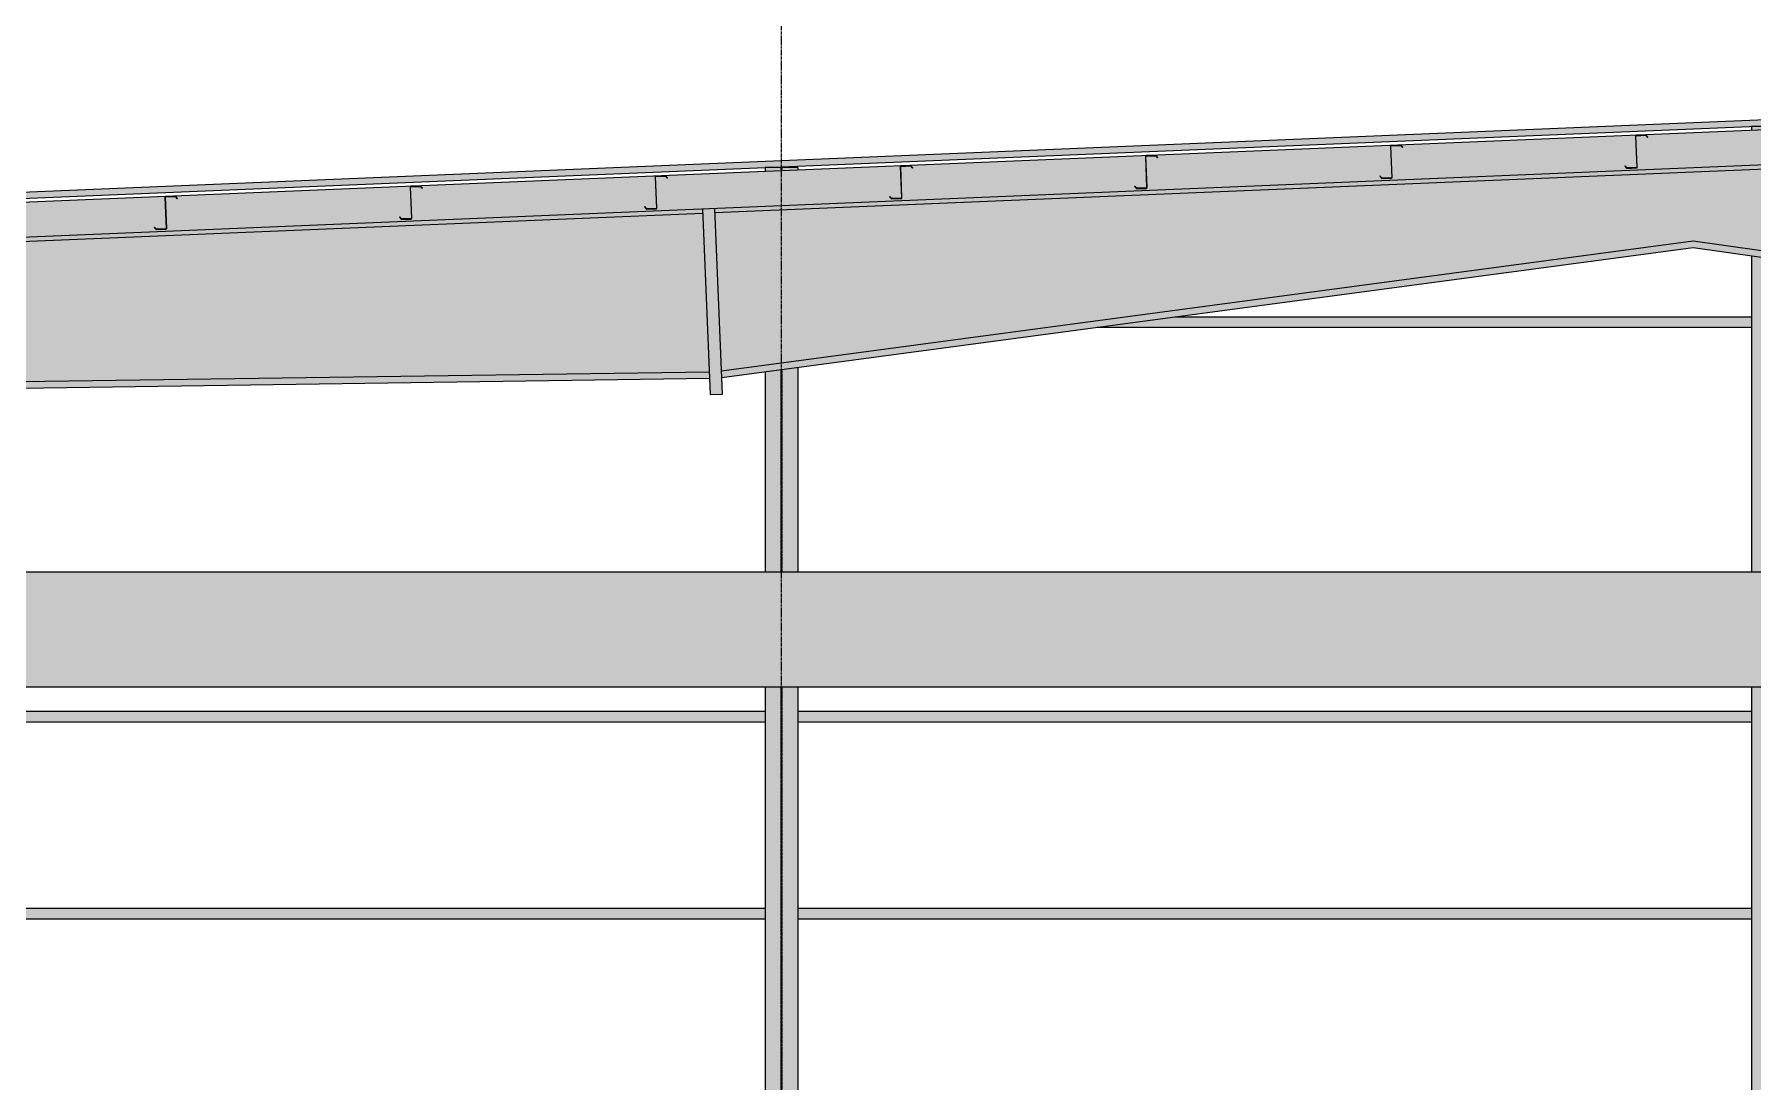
# Model space of a CAD drawing. Header units: inches. Extents: x -23034 to -8448, y -290 to 853.
# Drawn here: x -9701.7 to -9281.4, y 153.4 to 409.6 of the extents above; entities that cross this region are included whole.
import ezdxf

# ---------------------------------------------------------------- set-up
doc = ezdxf.new("R2010")
doc.units = ezdxf.units.IN
doc.header["$MEASUREMENT"] = 0
doc.linetypes.add('Grid Line 1_2_', pattern=[0.875, 0.5, -0.125, 0.125, -0.125])
doc.linetypes.add('Hidden 1_8_', pattern=[0.1875, 0.125, -0.0625])
for name, color, linetype, lineweight in [('A-CLNG', 13, 'Continuous', 9), ('A-CLNG-PATT', 13, 'Continuous', 9), ('A-ROOF', 132, 'Continuous', 9), ('M-HVAC-DUCT', 70, 'Continuous', 9), ('S-BEAM', 12, 'Continuous', 9), ('S-COLS', 52, 'Continuous', 9), ('S-GRID', 1, 'Continuous', 9)]:
    doc.layers.add(name, color=color, linetype=linetype, lineweight=lineweight)
pattern_1 = [(45, (-21606.148, 72.082), (-19.007, 19.007), []), (45, (-21606.148, 100.882), (-19.007, 19.007), [])]

# ---------------------------------------------------------------- blocks, each defined once
blk = doc.blocks.new('W-Wide Flange-Column - B1-C-1166468-Section 16')
at = {"layer": 'S-COLS', "linetype": 'Hidden 1_8_'}
for p, q in [((-21626.46, 376.98), (-21626.46, 376.19)), ((-21626.15, 376.2), (-21626.15, 376.98)), ((-21626.46, 327.6), (-21626.46, 278)), ((-21626.15, 278), (-21626.15, 327.64)), ((-21626.46, 250), (-21626.46, 37.1)), ((-21626.15, 37.1), (-21626.15, 250)), ((-21626.46, 34.88), (-21626.46, 32.5)), ((-21626.15, 32.5), (-21626.15, 34.88)), ((-21626.46, 31.5), (-21626.46, 28.5)), ((-21626.15, 28.5), (-21626.15, 31.5)), ((-21626.46, 4), (-21626.46, 0)), ((-21626.15, 0), (-21626.15, 4))]:
    blk.add_line(p, q, dxfattribs=at)
blk = doc.blocks.new('Girt_Z - 8_D-V105-Section 16')
at = {"layer": 'S-BEAM', "lineweight": 15}
for p, q in [((-21417.42, 384.71), (-21417.1, 377.09)), ((-21416.99, 377.1), (-21417.31, 384.72)), ((-21414.87, 385), (-21417.24, 384.91)), ((-21417.23, 384.8), (-21414.92, 384.89)), ((-21414.92, 384.89), (-21414.45, 384.38)), ((-21414.37, 384.45), (-21414.87, 385)), ((-21414.45, 384.38), (-21414.37, 384.45)), ((-21419.96, 377.43), (-21420.04, 377.36)), ((-21420.04, 377.36), (-21419.53, 376.8)), ((-21419.49, 376.91), (-21419.96, 377.43)), ((-21419.53, 376.8), (-21417.17, 376.9)), ((-21417.17, 377.01), (-21419.49, 376.91))]:
    blk.add_line(p, q, dxfattribs=at)
for centre, radius, start, end in [((-21417.23, 384.72), 0.187, 92.3859, 182.3859), ((-21417.23, 384.72), 0.0782, 94.5087, 182.3859), ((-21417.18, 377.09), 0.188, 272.3859, 2.3859), ((-21417.18, 377.09), 0.0782, 275.4283, 2.3859)]:
    blk.add_arc(centre, radius, start, end, dxfattribs=at)
blk = doc.blocks.new('Girt_Z - 8_D-V106-Section 16')
at = {"layer": 'S-BEAM'}
h = blk.add_hatch(dxfattribs=at)
h.set_pattern_fill('FP_29', color=256, style=0, pattern_type=2)
h.set_pattern_definition(pattern_1)
h.paths.add_polyline_path([(-21479.48, 374.31), (-21477.12, 374.4), (-21477.12, 374.51), (-21479.44, 374.42), (-21479.91, 374.93), (-21479.99, 374.86)], flags=0)
h.paths.add_polyline_path([(-21477.05, 374.59), (-21476.94, 374.6), (-21477.25, 382.22), (-21477.36, 382.21)], flags=0)
h.paths.add_polyline_path([(-21474.39, 381.88), (-21474.31, 381.95), (-21474.82, 382.51), (-21477.18, 382.41), (-21477.18, 382.3), (-21474.87, 382.4)], flags=0)
at = {"layer": 'S-BEAM', "lineweight": 15}
for p, q in [((-21474.82, 382.51), (-21477.18, 382.41)), ((-21474.31, 381.95), (-21474.82, 382.51)), ((-21477.36, 382.21), (-21477.05, 374.59)), ((-21476.94, 374.6), (-21477.25, 382.22)), ((-21477.18, 382.3), (-21474.87, 382.4)), ((-21474.87, 382.4), (-21474.39, 381.88)), ((-21474.39, 381.88), (-21474.31, 381.95)), ((-21479.91, 374.93), (-21479.99, 374.86)), ((-21479.99, 374.86), (-21479.48, 374.31)), ((-21479.44, 374.42), (-21479.91, 374.93)), ((-21479.48, 374.31), (-21477.12, 374.4)), ((-21477.12, 374.51), (-21479.44, 374.42))]:
    blk.add_line(p, q, dxfattribs=at)
for centre, radius, start, end in [((-21477.18, 382.22), 0.187, 92.3859, 182.3859), ((-21477.18, 382.22), 0.0782, 94.5087, 182.3859), ((-21477.12, 374.59), 0.188, 272.3859, 2.3859), ((-21477.12, 374.59), 0.0782, 275.4283, 2.3859)]:
    blk.add_arc(centre, radius, start, end, dxfattribs=at)
blk = doc.blocks.new('Girt_Z - 8_D-V107-Section 16')
at = {"layer": 'S-BEAM', "lineweight": 15}
for p, q in [((-21537.31, 379.72), (-21536.99, 372.1)), ((-21536.89, 372.1), (-21537.2, 379.72)), ((-21534.77, 380.01), (-21537.13, 379.91)), ((-21537.13, 379.8), (-21534.81, 379.9)), ((-21534.81, 379.9), (-21534.34, 379.38)), ((-21534.26, 379.46), (-21534.77, 380.01)), ((-21534.34, 379.38), (-21534.26, 379.46)), ((-21539.85, 372.44), (-21539.94, 372.36)), ((-21539.94, 372.36), (-21539.43, 371.81)), ((-21539.38, 371.92), (-21539.85, 372.44)), ((-21539.43, 371.81), (-21537.06, 371.91)), ((-21537.07, 372.02), (-21539.38, 371.92))]:
    blk.add_line(p, q, dxfattribs=at)
for centre, radius, start, end in [((-21537.12, 379.72), 0.187, 92.3859, 182.3859), ((-21537.12, 379.72), 0.0782, 94.5087, 182.3859), ((-21537.07, 372.09), 0.0782, 275.4283, 2.3859), ((-21537.07, 372.09), 0.188, 272.3859, 2.3859)]:
    blk.add_arc(centre, radius, start, end, dxfattribs=at)
blk = doc.blocks.new('Girt_Z - 8_D-V108-Section 16')
at = {"layer": 'S-BEAM'}
h = blk.add_hatch(dxfattribs=at)
h.set_pattern_fill('FP_29', color=256, style=0, pattern_type=2)
h.set_pattern_definition(pattern_1)
h.paths.add_polyline_path([(-21599.38, 369.31), (-21597.01, 369.41), (-21597.01, 369.52), (-21599.33, 369.42), (-21599.8, 369.94), (-21599.88, 369.86)], flags=0)
h.paths.add_polyline_path([(-21596.94, 369.6), (-21596.83, 369.6), (-21597.15, 377.22), (-21597.26, 377.22)], flags=0)
h.paths.add_polyline_path([(-21594.29, 376.88), (-21594.21, 376.96), (-21594.72, 377.51), (-21597.08, 377.41), (-21597.08, 377.3), (-21594.76, 377.4)], flags=0)
at = {"layer": 'S-BEAM', "lineweight": 15}
for p, q in [((-21597.26, 377.22), (-21596.94, 369.6)), ((-21596.83, 369.6), (-21597.15, 377.22)), ((-21594.72, 377.51), (-21597.08, 377.41)), ((-21597.08, 377.3), (-21594.76, 377.4)), ((-21594.76, 377.4), (-21594.29, 376.88)), ((-21594.21, 376.96), (-21594.72, 377.51)), ((-21594.29, 376.88), (-21594.21, 376.96)), ((-21599.8, 369.94), (-21599.88, 369.86)), ((-21599.88, 369.86), (-21599.38, 369.31)), ((-21599.33, 369.42), (-21599.8, 369.94)), ((-21599.38, 369.31), (-21597.01, 369.41)), ((-21597.01, 369.52), (-21599.33, 369.42))]:
    blk.add_line(p, q, dxfattribs=at)
for centre, radius, start, end in [((-21597.07, 377.23), 0.187, 92.3859, 182.3859), ((-21597.07, 377.23), 0.0782, 94.5087, 182.3859), ((-21597.02, 369.6), 0.0782, 275.4283, 2.3859), ((-21597.02, 369.6), 0.188, 272.3859, 2.3859)]:
    blk.add_arc(centre, radius, start, end, dxfattribs=at)
blk = doc.blocks.new('Girt_Z - 8_D-V109-Section 16')
at = {"layer": 'S-BEAM', "lineweight": 15}
for p, q in [((-21657.21, 374.72), (-21656.89, 367.1)), ((-21656.78, 367.11), (-21657.1, 374.72)), ((-21654.66, 375.01), (-21657.03, 374.91)), ((-21657.03, 374.81), (-21654.71, 374.9)), ((-21654.71, 374.9), (-21654.24, 374.39)), ((-21654.16, 374.46), (-21654.66, 375.01)), ((-21654.24, 374.39), (-21654.16, 374.46)), ((-21659.75, 367.44), (-21659.83, 367.37)), ((-21659.83, 367.37), (-21659.33, 366.81)), ((-21659.28, 366.92), (-21659.75, 367.44)), ((-21659.33, 366.81), (-21656.96, 366.91)), ((-21656.96, 367.02), (-21659.28, 366.92))]:
    blk.add_line(p, q, dxfattribs=at)
for centre, radius, start, end in [((-21657.02, 374.73), 0.187, 92.3859, 182.3859), ((-21657.02, 374.73), 0.0782, 94.5087, 182.3859), ((-21656.97, 367.1), 0.188, 272.3859, 2.3859), ((-21656.97, 367.1), 0.0782, 275.4283, 2.3859)]:
    blk.add_arc(centre, radius, start, end, dxfattribs=at)
blk = doc.blocks.new('Girt_Z - 8_D-V110-Section 16')
at = {"layer": 'S-BEAM'}
h = blk.add_hatch(dxfattribs=at)
h.set_pattern_fill('FP_29', color=256, style=0, pattern_type=2)
h.set_pattern_definition(pattern_1)
h.paths.add_polyline_path([(-21719.27, 364.31), (-21716.91, 364.41), (-21716.91, 364.52), (-21719.23, 364.43), (-21719.7, 364.94), (-21719.78, 364.87)], flags=0)
h.paths.add_polyline_path([(-21716.84, 364.6), (-21716.73, 364.61), (-21717.05, 372.23), (-21717.16, 372.22), (-21717.05, 369.57)], flags=0)
h.paths.add_polyline_path([(-21714.19, 371.89), (-21714.11, 371.96), (-21714.61, 372.52), (-21716.98, 372.42), (-21716.97, 372.31), (-21714.66, 372.4)], flags=0)
at = {"layer": 'S-BEAM', "lineweight": 15}
for p, q in [((-21717.16, 372.22), (-21716.84, 364.6)), ((-21716.73, 364.61), (-21717.05, 372.23)), ((-21714.61, 372.52), (-21716.98, 372.42)), ((-21716.97, 372.31), (-21714.66, 372.4)), ((-21714.66, 372.4), (-21714.19, 371.89)), ((-21714.11, 371.96), (-21714.61, 372.52)), ((-21714.19, 371.89), (-21714.11, 371.96)), ((-21719.7, 364.94), (-21719.78, 364.87)), ((-21719.78, 364.87), (-21719.27, 364.31)), ((-21719.23, 364.43), (-21719.7, 364.94)), ((-21719.27, 364.31), (-21716.91, 364.41)), ((-21716.91, 364.52), (-21719.23, 364.43))]:
    blk.add_line(p, q, dxfattribs=at)
for centre, radius, start, end in [((-21716.97, 372.23), 0.187, 92.3859, 182.3859), ((-21716.97, 372.23), 0.0782, 94.5087, 182.3859), ((-21716.92, 364.6), 0.188, 272.3859, 2.3859), ((-21716.92, 364.6), 0.0782, 275.4283, 2.3859)]:
    blk.add_arc(centre, radius, start, end, dxfattribs=at)
blk = doc.blocks.new('Girt_Z - 8_D-V111-Section 16')
at = {"layer": 'S-BEAM', "lineweight": 15}
for p, q in [((-21774.56, 370.02), (-21776.92, 369.92)), ((-21776.92, 369.81), (-21774.61, 369.91)), ((-21774.61, 369.91), (-21774.13, 369.39)), ((-21774.05, 369.46), (-21774.56, 370.02)), ((-21777.1, 369.72), (-21776.79, 362.11)), ((-21776.68, 362.11), (-21776.99, 369.73)), ((-21774.13, 369.39), (-21774.05, 369.46)), ((-21779.65, 362.44), (-21779.73, 362.37)), ((-21779.73, 362.37), (-21779.22, 361.82)), ((-21779.18, 361.93), (-21779.65, 362.44)), ((-21779.22, 361.82), (-21776.86, 361.92)), ((-21776.86, 362.02), (-21779.18, 361.93))]:
    blk.add_line(p, q, dxfattribs=at)
for centre, radius, start, end in [((-21776.92, 369.73), 0.187, 92.3859, 182.3859), ((-21776.92, 369.73), 0.0782, 94.5087, 182.3859), ((-21776.86, 362.1), 0.0782, 275.4283, 2.3859), ((-21776.86, 362.1), 0.188, 272.3859, 2.3859)]:
    blk.add_arc(centre, radius, start, end, dxfattribs=at)
blk = doc.blocks.new('columns and girder2 - one-1108489-Section 16')
at = {"layer": 'S-BEAM'}
h = blk.add_hatch(color=256, dxfattribs=at)
h.paths.add_polyline_path([(-22302.33, 296.54), (-22123.26, 328.45), (-22009.24, 320.37), (-22009.3, 321.88), (-22123.34, 329.96), (-22302.33, 298.04)], flags=0)
h.paths.add_polyline_path([(-22006.23, 320.29), (-21643.9, 325.46), (-21643.96, 326.96), (-22006.29, 321.79), (-22006.23, 320.3)], flags=0)
h.paths.add_polyline_path([(-21640.9, 325.67), (-21403.33, 357.45), (-21194.62, 328.11), (-21194.62, 329.63), (-21403.33, 358.96), (-21640.96, 327.16)], flags=0)
h.paths.add_polyline_path([(-22359.55, 336.13), (-22305.33, 338.39), (-22305.33, 339.4), (-22359.55, 337.14), (-22359.55, 336.15)], flags=0)
h.paths.add_polyline_path([(-22302.33, 338.52), (-22010.5, 350.68), (-22010.58, 351.68), (-22302.33, 339.52)], flags=0)
h.paths.add_polyline_path([(-22007.5, 350.8), (-21645.58, 365.88), (-21645.67, 366.88), (-22007.54, 351.8)], flags=0)
h.paths.add_polyline_path([(-21642.58, 366.01), (-21194.62, 384.75), (-21194.62, 385.67), (-21642.62, 367.01), (-21642.61, 366.63)], flags=0)
h.paths.add_polyline_path([(-21191.62, 384.8), (-21134.3, 387.19), (-21134.3, 388.69), (-21135.05, 388.66), (-21135.05, 388.16), (-21191.62, 385.8), (-21191.62, 384.87)], flags=0)
h = blk.add_hatch(color=256, dxfattribs=at)
h.paths.add_polyline_path([(-22340.05, -6), (-22340.05, -6), (-22358.05, -6)], flags=0)
h.paths.add_polyline_path([(-21135.8, -6), (-21135.8, -6), (-21153.8, -6)], flags=0)
h.paths.add_polyline_path([(-22357.19, 0), (-22340.05, 0), (-22340.05, 119), (-22305.33, 294.08), (-22305.33, 338.39), (-22357.08, 336.15), (-22354.43, 336.1), (-22354.43, 335.8), (-22355.79, 335.8), (-22356.16, 335.65), (-22356.32, 335.28), (-22356.24, 324.65), (-22356.16, 324.46), (-22355.79, 324.3), (-22354.43, 324.3), (-22354.43, 323.95), (-22358.05, 323.95), (-22358.05, 286.6), (-22307.55, 286.6), (-22307.55, 285.6), (-22358.05, 285.6), (-22358.05, 0)], flags=0)
h.paths.add_polyline_path([(-21135.8, 0), (-21135.8, 324.09), (-21188.62, 324.09), (-21188.62, 325.09), (-21135.8, 325.09), (-21135.8, 387.12), (-21191.62, 384.8), (-21191.62, 323.84), (-21191.77, 323.84), (-21153.8, 118.86), (-21153.8, 0), (-21136.67, 0)], flags=0)
h.paths.add_polyline_path([(-22302.33, 298.06), (-22123.26, 329.96), (-22009.3, 321.88), (-22010.58, 350.67), (-22302.33, 338.52), (-22302.33, 303.43)], flags=0)
h.paths.add_polyline_path([(-22006.29, 321.79), (-21643.96, 326.98), (-21645.67, 365.88), (-22007.5, 350.8), (-22006.29, 321.86)], flags=0)
h.paths.add_polyline_path([(-22357.08, 324.3), (-22356.68, 324.53), (-22356.55, 324.83), (-22356.63, 335.46), (-22356.71, 335.65), (-22357.08, 335.8), (-22358.05, 335.8), (-22358.05, 324.3)], flags=0)
h.paths.add_polyline_path([(-21640.96, 327.17), (-21403.33, 358.96), (-21194.62, 329.63), (-21194.62, 384.67), (-21642.58, 366.01), (-21641.34, 336.13)], flags=0)
h = blk.add_hatch(color=256, dxfattribs=at)
h.paths.add_polyline_path([(-22302.33, 294.08), (-22302.33, 339.52), (-22305.33, 339.4), (-22305.33, 294.08)], flags=0)
h.paths.add_polyline_path([(-22009.06, 316.25), (-22006.07, 316.38), (-22007.63, 351.8), (-22010.54, 351.68), (-22010.21, 343.74)], flags=0)
h.paths.add_polyline_path([(-21643.73, 321.47), (-21640.73, 321.59), (-21642.69, 367), (-21645.62, 366.88), (-21644.36, 336.59)], flags=0)
h.paths.add_polyline_path([(-21191.62, 323.84), (-21191.62, 385.8), (-21194.62, 385.67), (-21194.62, 323.84)], flags=0)
for p, q in [((-21642.58, 366.01), (-21194.62, 384.67)), ((-22007.5, 350.8), (-21645.58, 365.88)), ((-21645.62, 366.88), (-21643.73, 321.47)), ((-21640.73, 321.59), (-21642.62, 367.01)), ((-21403.33, 358.96), (-21640.96, 327.17)), ((-21640.9, 325.67), (-21403.33, 357.45)), ((-21194.62, 329.63), (-21403.33, 358.96)), ((-21403.33, 357.45), (-21194.62, 328.11)), ((-21643.96, 326.96), (-22006.29, 321.79)), ((-22006.23, 320.29), (-21643.9, 325.46)), ((-21643.73, 321.47), (-21640.73, 321.59))]:
    blk.add_line(p, q, dxfattribs=at)
blk = doc.blocks.new('Girt_Z - 10_D-1179058-Section 16')
at = {"layer": 'S-BEAM'}
h = blk.add_hatch(color=256, dxfattribs=at)
h.paths.add_polyline_path([(-21169.11, 193.38), (-21169.55, 195.75), (-21381.05, 195.75), (-21381.05, 193.38), (-21174.77, 193.38)], flags=0)
h.paths.add_polyline_path([(-22323.77, 193.38), (-22308.05, 193.38), (-22308.05, 195.75), (-22323.3, 195.75)], flags=0)
h.paths.add_polyline_path([(-22280.05, 193.38), (-22112.8, 193.38), (-22112.8, 195.75), (-22280.05, 195.75)], flags=0)
h.paths.add_polyline_path([(-21389.05, 193.38), (-21389.05, 195.75), (-21622.3, 195.75), (-21622.3, 193.38), (-21407.18, 193.38)], flags=0)
h.paths.add_polyline_path([(-22104.8, 193.38), (-21871.55, 193.38), (-21871.55, 195.75), (-22104.8, 195.75)], flags=0)
h.paths.add_polyline_path([(-21630.3, 193.38), (-21630.3, 195.75), (-21863.55, 195.75), (-21863.55, 193.38), (-21639.58, 193.38)], flags=0)
h.paths.add_polyline_path([(-22369.55, 194.5), (-22359.66, 194.5), (-22359.72, 195.75), (-22369.55, 195.75)], flags=0)
h = blk.add_hatch(color=256, dxfattribs=at)
h.paths.add_polyline_path([(-21389.05, 193.38), (-21389.05, 193.38), (-21407.18, 193.38)], flags=0)
h.paths.add_polyline_path([(-21630.3, 193.38), (-21630.3, 193.38), (-21639.58, 193.38)], flags=0)
h.paths.add_polyline_path([(-22112.8, 193.38), (-22112.8, 193.38), (-22123.75, 193.38)], flags=0)
h.paths.add_polyline_path([(-22308.05, 193.38), (-22308.05, 193.38), (-22317.42, 193.38)], flags=0)
for p, q in [((-21630.3, 195.75), (-21863.55, 195.75)), ((-21389.05, 195.75), (-21622.3, 195.75)), ((-21863.55, 193.2), (-21630.3, 193.2)), ((-21622.3, 193.2), (-21389.05, 193.2))]:
    blk.add_line(p, q, dxfattribs=at)
blk = doc.blocks.new('Girt_Z - 10_D-1181672-Section 16')
at = {"layer": 'S-BEAM'}
h = blk.add_hatch(color=256, dxfattribs=at)
h.paths.add_polyline_path([(-21192.54, 241.63), (-21178.06, 241.63), (-21178.49, 244), (-21381.05, 244), (-21381.05, 241.63), (-21192.79, 241.63)], flags=0)
h.paths.add_polyline_path([(-22359.66, 241.63), (-22359.72, 244), (-22369.55, 244), (-22369.55, 241.63)], flags=0)
h.paths.add_polyline_path([(-22314.2, 241.63), (-22308.05, 241.63), (-22308.05, 244), (-22313.73, 244), (-22313.93, 242.98)], flags=0)
h.paths.add_polyline_path([(-22280.05, 241.63), (-22112.8, 241.63), (-22112.8, 244), (-22280.05, 244), (-22280.05, 242.98)], flags=0)
h.paths.add_polyline_path([(-22104.8, 241.63), (-21871.55, 241.63), (-21871.55, 244), (-22104.8, 244), (-22104.8, 242.98)], flags=0)
h.paths.add_polyline_path([(-21389.05, 241.63), (-21389.05, 244), (-21622.3, 244), (-21622.3, 241.63), (-21407.18, 241.63)], flags=0)
h.paths.add_polyline_path([(-21863.55, 241.63), (-21630.3, 241.63), (-21630.3, 244), (-21863.55, 244), (-21863.55, 242.98)], flags=0)
for p, q in [((-21863.55, 244), (-21630.3, 244)), ((-21622.3, 244), (-21389.05, 244)), ((-21863.55, 241.45), (-21630.3, 241.45)), ((-21622.3, 241.45), (-21389.05, 241.45))]:
    blk.add_line(p, q, dxfattribs=at)
blk = doc.blocks.new('Girt_Z - 10_D-1181673-Section 16')
at = {"layer": 'S-BEAM'}
h = blk.add_hatch(color=256, dxfattribs=at)
h.paths.add_polyline_path([(-21547.71, 338.13), (-21389.05, 338.13), (-21389.05, 340.5), (-21530.01, 340.5)], flags=0)
h.paths.add_polyline_path([(-21133.73, 338.13), (-21122.85, 338.13), (-21122.79, 338.13), (-21122.49, 338.13), (-21122.49, 340.5), (-21134.19, 340.45), (-21134.19, 338.13)], flags=0)
h.paths.add_polyline_path([(-21381.05, 338.13), (-21265.92, 338.13), (-21282.76, 340.5), (-21381.05, 340.5)], flags=0)
for p, q in [((-21530.01, 340.5), (-21389.05, 340.5)), ((-21549.11, 337.95), (-21389.05, 337.95))]:
    blk.add_line(p, q, dxfattribs=at)

msp = doc.modelspace()

# ---------------------------------------------------------------- hatches: boundary and pattern name
at = {"layer": 'A-CLNG-PATT'}
h = msp.add_hatch(dxfattribs=at)
h.set_pattern_fill('FP_31', color=256, style=0, pattern_type=2)
h.set_pattern_definition([(161.57, (-21605.188, 73.042), (-7.6802237, -0.0009796), [0, -54.643, 6.067, 0]), (18.43, (-21607.108, 73.042), (-7.6802237, 0.0009796), [0, -54.643, 6.067, 0]), (108.43, (-21605.188, 73.042), (3.8382953, -19.2013653), [18.211, -42.499]), (71.57, (-21607.108, 73.042), (3.8382953, 19.2013653), [18.211, -42.499])])
h.paths.add_polyline_path([(-10265.16817, 336.59363), (-9027.6602, 388.15646), (-9027.6602, 396.66384), (-10265.16817, 345.101)], flags=0)
at = {"layer": 'A-ROOF'}
msp.add_hatch(color=256, dxfattribs=at).paths.add_polyline_path([(-10328.4112, 343.42181), (-9013.06037, 398.2281), (-9013.06037, 399.7294), (-10328.4112, 344.92312)], flags=0)
at = {"layer": 'M-HVAC-DUCT', "lineweight": 5}
for points in [[(-10170.6602, 264), (-9074.80828, 264), (-9077.40285, 278), (-10170.6602, 277.95922), (-10170.6602, 266.26356)], [(-10170.6602, 250), (-9073.2852, 250), (-9073.2852, 255.78159), (-9074.80828, 264), (-10170.6602, 264), (-10170.6602, 250.04078)]]:
    msp.add_hatch(color=256, dxfattribs=at).paths.add_polyline_path(points, flags=0)
at = {"layer": 'S-COLS', "lineweight": 5}
h = msp.add_hatch(color=256, dxfattribs=at)
h.paths.add_polyline_path([(-9280.26882, 0), (-9273.6602, 0), (-9273.6602, 4), (-9280.26882, 4)], flags=0)
h.paths.add_polyline_path([(-9280.26882, 28.5), (-9273.6602, 28.5), (-9273.6602, 31.5), (-9280.26882, 31.5), (-9280.26882, 31.38207)], flags=0)
h.paths.add_polyline_path([(-9275.57415, 32.5), (-9273.6602, 32.5), (-9273.6602, 34.87897), (-9280.26882, 34.86924), (-9280.26882, 32.5), (-9275.59625, 32.5)], flags=0)
h.paths.add_polyline_path([(-9274.29704, 37.11159), (-9273.6602, 37.11887), (-9273.6602, 250), (-9281.6602, 250), (-9281.6602, 37.12038), (-9274.54718, 37.11199)], flags=0)
h.paths.add_polyline_path([(-9273.6602, 278), (-9273.6602, 354.31392), (-9281.6602, 355.43825), (-9281.6602, 278)], flags=0)
h.paths.add_polyline_path([(-9281.6602, 386.0805), (-9273.6602, 386.41384), (-9273.6602, 387.03644), (-9281.6602, 387.03644)], flags=0)
h = msp.add_hatch(color=256, dxfattribs=at)
h.paths.add_polyline_path([(-9522.9102, 0), (-9514.9102, 0), (-9514.9102, 4), (-9522.9102, 4)], flags=0)
h.paths.add_polyline_path([(-9514.9102, 28.5), (-9514.9102, 31.5), (-9522.9102, 31.5), (-9522.9102, 28.5)], flags=0)
h.paths.add_polyline_path([(-9520.49427, 32.5), (-9514.9102, 32.5), (-9514.9102, 34.87982), (-9522.9102, 34.87593), (-9522.9102, 32.5), (-9521.28592, 32.5)], flags=0)
h.paths.add_polyline_path([(-9514.9102, 37.12018), (-9514.9102, 250), (-9522.9102, 250), (-9522.9102, 37.12348), (-9515.34315, 37.12021)], flags=0)
h.paths.add_polyline_path([(-9522.9102, 278), (-9514.9102, 278), (-9514.9102, 328.15509), (-9522.9102, 327.08498), (-9522.9102, 303.43407)], flags=0)
h.paths.add_polyline_path([(-9522.9102, 376.02842), (-9514.9102, 376.36175), (-9514.9102, 376.98436), (-9522.9102, 376.98436)], flags=0)

# ---------------------------------------------------------------- linework, layer by layer
at = {"layer": 'A-CLNG', "lineweight": 25}
for p, q in [((-9027.6602, 396.66384), (-10265.16817, 345.101)), ((-10265.16817, 336.59363), (-9027.6602, 388.15646))]:
    msp.add_line(p, q, dxfattribs=at)
at = {"layer": 'A-ROOF', "lineweight": 25}
for p, q in [((-9013.06037, 399.7294), (-10328.4112, 344.92312)), ((-10328.4112, 343.42181), (-9013.06037, 398.2281))]:
    msp.add_line(p, q, dxfattribs=at)
at = {"layer": 'M-HVAC-DUCT'}
for p, q in [((-9077.40285, 278), (-10170.6602, 278)), ((-10170.6602, 250), (-9073.2852, 250))]:
    msp.add_line(p, q, dxfattribs=at)
at = {"layer": 'S-BEAM'}
for p, q in [((-9756.1602, 193.25), (-9522.9102, 193.25)), ((-9514.9102, 193.25), (-9281.6602, 193.25))]:
    msp.add_line(p, q, dxfattribs=at)
at = {"layer": 'S-COLS'}
for p, q in [((-9281.6602, 387.03644), (-9281.6602, 386.0805)), ((-9273.6602, 387.03644), (-9281.6602, 387.03644)), ((-9522.9102, 376.98436), (-9522.9102, 376.02842)), ((-9514.9102, 376.98436), (-9522.9102, 376.98436)), ((-9514.9102, 376.98436), (-9514.9102, 376.36175)), ((-9281.6602, 355.43825), (-9281.6602, 278)), ((-9514.9102, 328.15509), (-9514.9102, 278)), ((-9522.9102, 327.08498), (-9522.9102, 278)), ((-9522.9102, 250), (-9522.9102, 37.12348)), ((-9514.9102, 250), (-9514.9102, 37.11871)), ((-9281.6602, 250), (-9281.6602, 37.12038))]:
    msp.add_line(p, q, dxfattribs=at)
at = {"layer": 'S-GRID', "linetype": 'Grid Line 1_2_'}
msp.add_line((-9518.9102, -132), (-9518.9102, 648.65882), dxfattribs=at)
msp.add_line((-9518.9102, -132), (-9518.9102, 648.65882), dxfattribs=at)

# ---------------------------------------------------------------- block references
at = {"layer": 'S-BEAM'}
for name in ['columns and girder2 - one-1108489-Section 16', 'Girt_Z - 8_D-V106-Section 16', 'Girt_Z - 8_D-V105-Section 16', 'Girt_Z - 8_D-V107-Section 16', 'Girt_Z - 8_D-V109-Section 16', 'Girt_Z - 8_D-V108-Section 16', 'Girt_Z - 8_D-V111-Section 16', 'Girt_Z - 8_D-V110-Section 16', 'Girt_Z - 10_D-1181673-Section 16', 'Girt_Z - 10_D-1181672-Section 16', 'Girt_Z - 10_D-1179058-Section 16']:
    msp.add_blockref(name, (12107.39261, 0), dxfattribs=at)
at = {"layer": 'S-COLS', "linetype": 'Hidden 1_8_'}
msp.add_blockref('W-Wide Flange-Column - B1-C-1166468-Section 16', (12107.39261, 0), dxfattribs=at)

doc.saveas('drawing.dxf')
